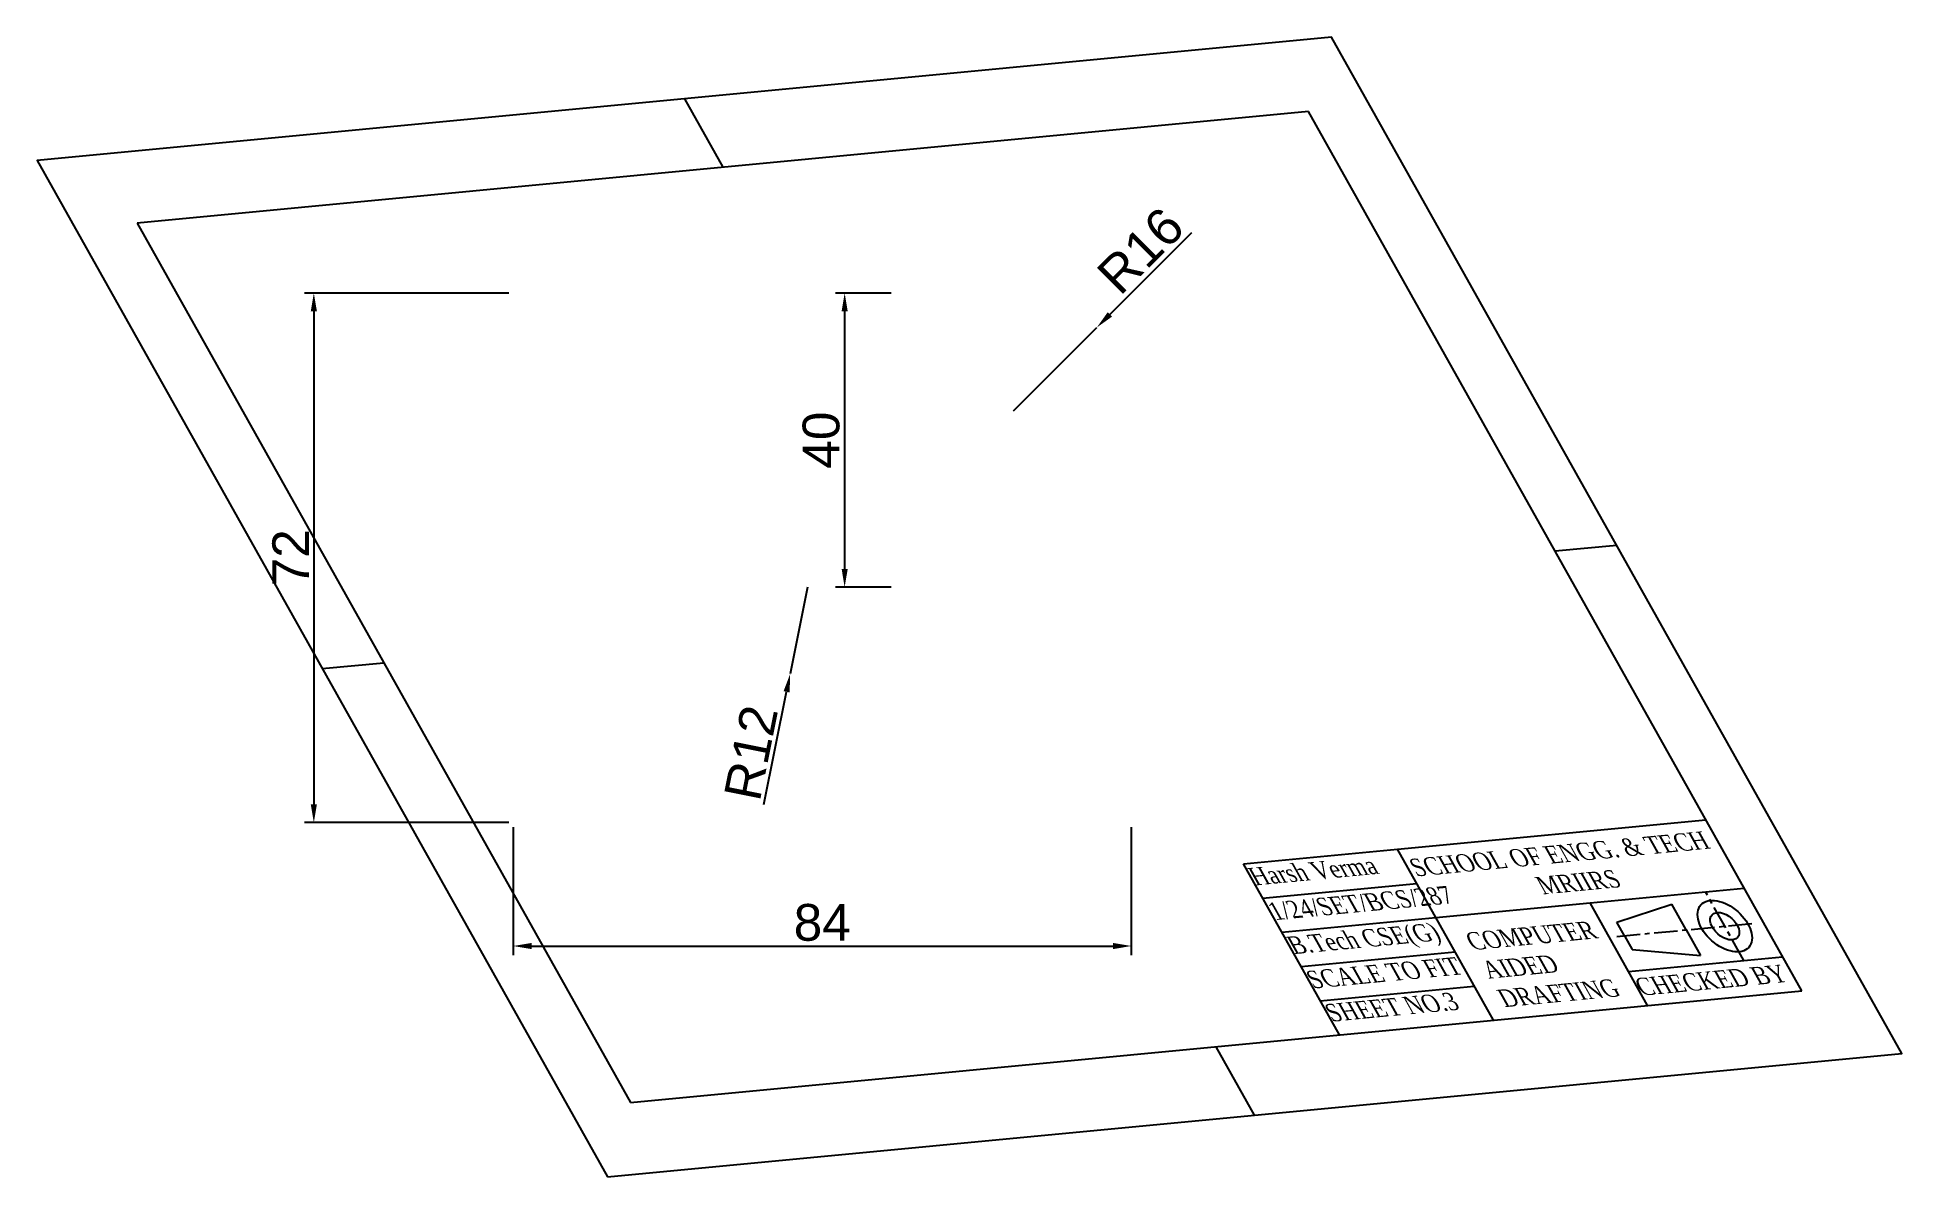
# Model space of a CAD drawing. Header units: millimetres. Extents: x 3043 to 3296, y 1869 to 2024.
import ezdxf

# ---------------------------------------------------------------- set-up
doc = ezdxf.new("R2010")
doc.units = ezdxf.units.MM
doc.linetypes.add('CENTER', pattern=[50.8, 31.75, -6.35, 6.35, -6.35])
doc.styles.get("Standard").update_dxf_attribs({"font": 'arial.ttf'})
doc.dimstyles.new('ISO-25', dxfattribs={"dimtxt": 5, "dimasz": 2.5, "dimexe": 1.25, "dimexo": 0.625, "dimtad": 1, "dimtxsty": 'Standard', "dimcen": 2.5, "dimadec": 0, "dimazin": 0, "dimtfac": 1, "dimtmove": 0, "dimatfit": 3, "dimfxl": 1, "dimarcsym": 0})

# ---------------------------------------------------------------- blocks, each defined once
blk = doc.blocks.new('*D1')
at = {"color": 0, "lineweight": -2, "transparency": 16777216}
for p, q in [((3107.6, 1916.81), (3107.6, 1899.4)), ((3191.6, 1916.81), (3191.6, 1899.4)), ((3110.1, 1900.65), (3189.1, 1900.65))]:
    blk.add_line(p, q, dxfattribs=at)
at = {"color": 0, "transparency": 16777216}
for points in [[(3110.1, 1901.07), (3110.1, 1900.23), (3107.6, 1900.65)], [(3189.1, 1901.07), (3189.1, 1900.23), (3191.6, 1900.65)]]:
    blk.add_solid(points, dxfattribs=at)
at = {"layer": 'Defpoints', "color": 0, "transparency": 16777216}
for p in [(3107.6, 1917.43), (3191.6, 1917.43), (3191.6, 1900.65)]:
    blk.add_point(p, dxfattribs=at)
at = {"color": 0, "transparency": 16777216, "insert": (3149.6, 1903.83), "char_height": 5, "attachment_point": 5}
blk.add_mtext('84', dxfattribs=at)
blk = doc.blocks.new('*D2')
at = {"color": 0, "lineweight": -2, "transparency": 16777216}
for p, q in [((3106.98, 1989.43), (3079.25, 1989.43)), ((3080.5, 1986.93), (3080.5, 1919.93)), ((3106.98, 1917.43), (3079.25, 1917.43))]:
    blk.add_line(p, q, dxfattribs=at)
at = {"color": 0, "transparency": 16777216}
for points in [[(3080.08, 1986.93), (3080.92, 1986.93), (3080.5, 1989.43)], [(3080.08, 1919.93), (3080.92, 1919.93), (3080.5, 1917.43)]]:
    blk.add_solid(points, dxfattribs=at)
at = {"layer": 'Defpoints', "color": 0, "transparency": 16777216}
for p in [(3107.6, 1989.43), (3080.5, 1917.43), (3107.6, 1917.43)]:
    blk.add_point(p, dxfattribs=at)
at = {"color": 0, "transparency": 16777216, "insert": (3077.36, 1953.43), "char_height": 5, "attachment_point": 5, "rotation": 90}
blk.add_mtext('72', dxfattribs=at)
blk = doc.blocks.new('*D8')
at = {"color": 0, "lineweight": -2, "transparency": 16777216}
for p, q in [((3158.98, 1989.43), (3151.39, 1989.43)), ((3152.64, 1986.93), (3152.64, 1951.93)), ((3158.98, 1949.43), (3151.39, 1949.43))]:
    blk.add_line(p, q, dxfattribs=at)
at = {"color": 0, "transparency": 16777216}
for points in [[(3152.23, 1986.93), (3153.06, 1986.93), (3152.64, 1989.43)], [(3152.23, 1951.93), (3153.06, 1951.93), (3152.64, 1949.43)]]:
    blk.add_solid(points, dxfattribs=at)
at = {"layer": 'Defpoints', "color": 0, "transparency": 16777216}
for p in [(3159.6, 1989.43), (3152.64, 1949.43), (3159.6, 1949.43)]:
    blk.add_point(p, dxfattribs=at)
at = {"color": 0, "transparency": 16777216, "insert": (3149.46, 1969.43), "char_height": 5, "attachment_point": 5, "rotation": 90}
blk.add_mtext('40', dxfattribs=at)
blk = doc.blocks.new('*D10')
at = {"color": 0, "lineweight": -2, "transparency": 16777216}
for p, q in [((3199.78, 1997.61), (3188.68, 1986.51)), ((3175.6, 1973.43), (3186.91, 1984.74))]:
    blk.add_line(p, q, dxfattribs=at)
at = {"color": 0, "transparency": 16777216}
blk.add_solid([(3188.39, 1986.81), (3188.98, 1986.22), (3186.91, 1984.74)], dxfattribs=at)
at = {"layer": 'Defpoints', "color": 0, "transparency": 16777216}
for p in [(3186.91, 1984.74), (3175.6, 1973.43)]:
    blk.add_point(p, dxfattribs=at)
at = {"color": 0, "transparency": 16777216, "insert": (3192.87, 1995.19), "char_height": 5, "attachment_point": 5, "rotation": 45}
blk.add_mtext('R16', dxfattribs=at)
blk = doc.blocks.new('*D16')
at = {"color": 0, "lineweight": -2, "transparency": 16777216}
for p, q in [((3147.6, 1949.43), (3145.24, 1937.66)), ((3141.68, 1919.87), (3144.75, 1935.21))]:
    blk.add_line(p, q, dxfattribs=at)
at = {"color": 0, "transparency": 16777216}
blk.add_solid([(3144.34, 1935.29), (3145.16, 1935.13), (3145.24, 1937.66)], dxfattribs=at)
at = {"layer": 'Defpoints', "color": 0, "transparency": 16777216}
for p in [(3147.6, 1949.43), (3145.24, 1937.66)]:
    blk.add_point(p, dxfattribs=at)
at = {"color": 0, "transparency": 16777216, "insert": (3139.9, 1926.93), "char_height": 5, "attachment_point": 5, "rotation": 78.6764}
blk.add_mtext('R12', dxfattribs=at)

msp = doc.modelspace()

# ---------------------------------------------------------------- linework, layer by layer
at = {"extrusion": (0.525047, 0.592881, 0.610588)}
for p, q in [((3130.872, 2015.822, -68.942), (3136.089, 2006.519, -64.394)), ((3215.671, 2014.098, -140.186), (3056.508, 1998.94, 11.397)), ((3282.712, 1894.545, -81.749), (3215.671, 2014.098, -140.186)), ((3056.508, 1998.94, 11.397), (3123.549, 1879.386, 69.835)), ((3257.568, 1955.119, -118.946), (3249.191, 1954.321, -110.967)), ((3081.651, 1938.365, 48.594), (3090.028, 1939.163, 40.616)), ((3227.784, 1913.815, -53.227), (3269.669, 1917.804, -93.118)), ((3206.841, 1911.82, -33.282), (3227.784, 1913.815, -53.227)), ((3240.827, 1890.556, -41.858), (3227.784, 1913.815, -53.227)), ((3219.884, 1888.561, -21.913), (3206.841, 1911.82, -33.282)), ((3209.45, 1907.169, -31.008), (3230.392, 1909.163, -50.954)), ((3253.943, 1906.506, -68.625), (3274.886, 1908.5, -88.57)), ((3233.001, 1904.511, -48.68), (3253.943, 1906.506, -68.625)), ((3261.769, 1892.55, -61.803), (3253.943, 1906.506, -68.625)), ((3257.603, 1903.914, -69.255), (3265.067, 1906.34, -78.029)), ((3267.023, 1902.851, -76.324), (3265.067, 1906.34, -78.029)), ((3212.058, 1902.517, -28.734), (3233.001, 1904.511, -48.68)), ((3258.646, 1902.053, -68.346), (3257.603, 1903.914, -69.255)), ((3258.646, 1902.053, -68.346), (3259.69, 1900.192, -67.436)), ((3267.023, 1902.851, -76.324), (3268.98, 1899.362, -74.618)), ((3214.667, 1897.865, -26.461), (3235.609, 1899.859, -46.406)), ((3259.16, 1897.202, -64.077), (3280.103, 1899.196, -84.022)), ((3259.69, 1900.192, -67.436), (3268.98, 1899.362, -74.618)), ((3123.549, 1879.386, 69.835), (3282.712, 1894.545, -81.749)), ((3217.275, 1893.213, -24.187), (3238.218, 1895.207, -44.132)), ((3208.347, 1877.662, -1.409), (3203.13, 1886.965, -5.957))]:
    msp.add_line(p, q, dxfattribs=at)
at = {"linetype": 'CENTER', "ltscale": 0.1, "extrusion": (0.525047, 0.592881, 0.610588)}
for p, q in [((3274.867, 1898.698, -79.036), (3269.65, 1908.002, -83.584)), ((3257.599, 1901.954, -67.348), (3276.447, 1903.749, -85.299))]:
    msp.add_line(p, q, dxfattribs=at)
at = {"extrusion": (0.525047, 0.592881, 0.610588), "elevation": 2796.904}
msp.add_lwpolyline([(-1096.734, -2052.398), (-1217.324, -2263.952), (-1067.725, -2349.227), (-947.135, -2137.673)], close=True, dxfattribs=at)
at = {"extrusion": (0.525047, 0.592881, 0.610588)}
for radius in [4.348, 2.319]:
    msp.add_circle((-1187.845, -2259.067, 2796.904), radius, dxfattribs=at)

# ---------------------------------------------------------------- texts
at = {"extrusion": (0.525047, 0.592881, 0.610588), "char_height": 2.89893, "text_direction": (0.722422, 0.068802, -0.688021)}
for s, insert, width, attachment_point in [('{\\fTimes New Roman|b0|i0|c0|p18;SCHOOL OF ENGG. & TECH  MRIIRS}', (3251.276, 1911.261, -70.95), 57.97853, 5), ('{\\fTimes New Roman|b0|i0|c0|p18;Harsh Verma}', (3207.184, 1911.21, -32.984), 28.98927, 1), ('{\\fTimes New Roman|b0|i0|c0|p18;1/24/SET/BCS/287}', (3209.829, 1906.493, -30.678), 28.98927, 1), ('{\\fTimes New Roman|b0|i0|c0|p18;B.Tech CSE(G)}', (3212.421, 1901.87, -28.418), 28.98927, 1), ('{\\fTimes New Roman|b0|i0|c0|p18;COMPUTER AIDED DRAFTING}', (3236.695, 1902.413, -49.819), 28.98927, 1), ('{\\fTimes New Roman|b0|i0|c0|p18;SCALE TO FIT}', (3215.041, 1897.197, -26.134), 28.98927, 1), ('{\\fTimes New Roman|b0|i0|c0|p18;CHECKED BY}', (3259.711, 1896.219, -63.597), 28.98927, 1), ('{\\fTimes New Roman|b0|i0|c0|p18;SHEET NO.3}', (3217.571, 1892.685, -23.929), 28.98927, 1)]:
    msp.add_mtext(s, dxfattribs=dict(at, insert=insert, width=width, attachment_point=attachment_point))

# ---------------------------------------------------------------- dimensions: what is measured, and where the dimension line sits
for center, mpoint, picture, middle in [((3175.6, 1973.431, -56), (3186.914, 1984.744, -56), '*D10', (3195.114, 1992.945, -56)), ((3147.6, 1949.431), (3145.244, 1937.664), '*D16', (3142.971, 1926.316))]:
    dim = msp.add_radius_dim(center=center, mpoint=mpoint, dimstyle='ISO-25')
    dim.commit()
    dim.dimension.update_dxf_attribs({"geometry": picture, "text_midpoint": middle, "dimtype": 164})
for base, p1, p2, picture, middle in [((3080.499, 1917.431), (3107.6, 1989.431), (3107.6, 1917.431), '*D2', (3077.364, 1953.431)), ((3152.642, 1949.431, -56), (3159.6, 1989.431, -56), (3159.6, 1949.431, -56), '*D8', (3149.464, 1969.431, -56))]:
    dim = msp.add_linear_dim(base=base, p1=p1, p2=p2, angle=90, dimstyle='ISO-25')
    dim.commit()
    dim.dimension.update_dxf_attribs({"geometry": picture, "text_midpoint": middle})
dim = msp.add_linear_dim(base=(3191.6, 1900.65), p1=(3107.6, 1917.431), p2=(3191.6, 1917.431), dimstyle='ISO-25')
dim.commit()
dim.dimension.update_dxf_attribs({"geometry": '*D1', "text_midpoint": (3149.6, 1903.828)})

doc.saveas('drawing.dxf')
